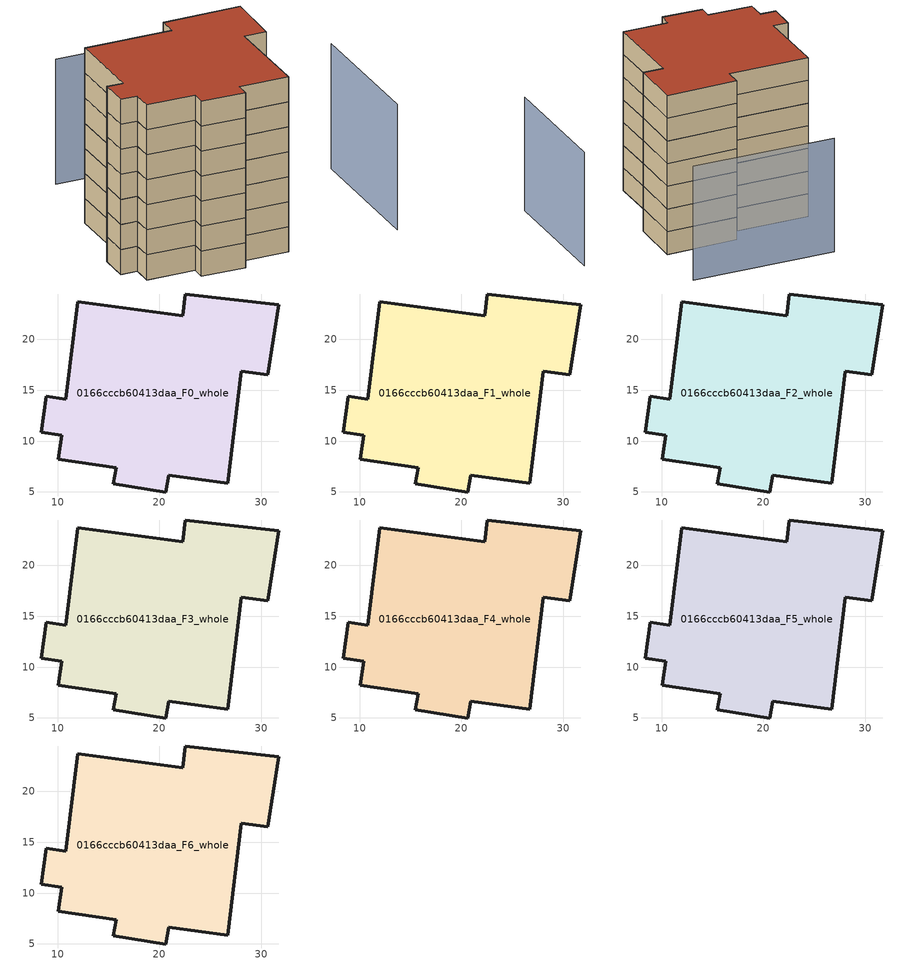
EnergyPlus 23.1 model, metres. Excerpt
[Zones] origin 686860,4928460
0166cccb60413daa_F0_whole
 floor ground (EU_floor_Construction): 26.71,5.86 28.06,16.86 30.68,16.49 31.72,23.4 22.54,24.45 22.3,22.32 12,23.69 10.82,14.12 8.91,14.39 8.41,10.88 10.39,10.59 10.07,8.22 15.74,7.39 15.49,5.8 20.66,4.99 20.92,6.64 z0
 wall outside (EU_wall_Construction): 8.41,10.88 8.91,14.39 10.82,14.12 12,23.69 22.3,22.32 22.54,24.45 31.72,23.4 30.68,16.49 28.06,16.86 26.71,5.86 20.92,6.64 20.66,4.99 15.49,5.8 15.74,7.39 10.07,8.22 10.39,10.59 8.41,10.88 z0:3
0166cccb60413daa_F1_whole
 floor to 0166cccb60413daa_F0_whole (EU_floor_Construction): 26.71,5.86 28.05,16.86 30.67,16.49 31.72,23.4 22.54,24.45 22.3,22.32 12,23.69 10.82,14.12 8.91,14.39 8.41,10.88 10.39,10.59 10.07,8.22 15.74,7.39 15.49,5.8 20.65,4.99 20.92,6.64 z3
 wall outside (EU_wall_Construction): 8.41,10.88 8.91,14.39 10.82,14.12 12,23.69 22.3,22.32 22.54,24.45 31.72,23.4 30.68,16.49 28.06,16.86 26.71,5.86 20.92,6.64 20.66,4.99 15.49,5.8 15.74,7.39 10.07,8.22 10.39,10.59 8.41,10.88 z3:6
0166cccb60413daa_F2_whole
 floor to 0166cccb60413daa_F1_whole (EU_floor_Construction): 26.71,5.86 28.05,16.86 30.67,16.49 31.72,23.4 22.54,24.45 22.3,22.32 12,23.69 10.82,14.12 8.91,14.39 8.41,10.88 10.39,10.59 10.07,8.22 15.74,7.39 15.49,5.8 20.65,4.99 20.92,6.64 z6
 wall outside (EU_wall_Construction): 8.41,10.88 8.91,14.39 10.82,14.12 12,23.69 22.3,22.32 22.54,24.45 31.72,23.4 30.68,16.49 28.06,16.86 26.71,5.86 20.92,6.64 20.66,4.99 15.49,5.8 15.74,7.39 10.07,8.22 10.39,10.59 8.41,10.88 z6:9
0166cccb60413daa_F3_whole
 floor to 0166cccb60413daa_F2_whole (EU_floor_Construction): 26.71,5.86 28.05,16.86 30.67,16.49 31.72,23.4 22.54,24.45 22.3,22.32 12,23.69 10.82,14.12 8.91,14.39 8.41,10.88 10.39,10.59 10.07,8.22 15.74,7.39 15.49,5.8 20.65,4.99 20.92,6.64 z9
 wall outside (EU_wall_Construction): 8.41,10.88 8.91,14.39 10.82,14.12 12,23.69 22.3,22.32 22.54,24.45 31.72,23.4 30.68,16.49 28.06,16.86 26.71,5.86 20.92,6.64 20.66,4.99 15.49,5.8 15.74,7.39 10.07,8.22 10.39,10.59 8.41,10.88 z9:12
0166cccb60413daa_F4_whole
 floor to 0166cccb60413daa_F3_whole (EU_floor_Construction): 26.71,5.86 28.05,16.86 30.67,16.49 31.72,23.4 22.54,24.45 22.3,22.32 12,23.69 10.82,14.12 8.91,14.39 8.41,10.88 10.39,10.59 10.07,8.22 15.74,7.39 15.49,5.8 20.65,4.99 20.92,6.64 z12
 wall outside (EU_wall_Construction): 8.41,10.88 8.91,14.39 10.82,14.12 12,23.69 22.3,22.32 22.54,24.45 31.72,23.4 30.68,16.49 28.06,16.86 26.71,5.86 20.92,6.64 20.66,4.99 15.49,5.8 15.74,7.39 10.07,8.22 10.39,10.59 8.41,10.88 z12:15
0166cccb60413daa_F5_whole
 floor to 0166cccb60413daa_F4_whole (EU_floor_Construction): 26.71,5.86 28.05,16.86 30.67,16.49 31.72,23.4 22.54,24.45 22.3,22.32 12,23.69 10.82,14.12 8.91,14.39 8.41,10.88 10.39,10.59 10.07,8.22 15.74,7.39 15.49,5.8 20.65,4.99 20.92,6.64 z15
 wall outside (EU_wall_Construction): 8.41,10.88 8.91,14.39 10.82,14.12 12,23.69 22.3,22.32 22.54,24.45 31.72,23.4 30.68,16.49 28.06,16.86 26.71,5.86 20.92,6.64 20.66,4.99 15.49,5.8 15.74,7.39 10.07,8.22 10.39,10.59 8.41,10.88 z15:18
0166cccb60413daa_F6_whole
 floor to 0166cccb60413daa_F5_whole (EU_floor_Construction): 26.71,5.86 28.05,16.86 30.67,16.49 31.72,23.4 22.54,24.45 22.3,22.32 12,23.69 10.82,14.12 8.91,14.39 8.41,10.88 10.39,10.59 10.07,8.22 15.74,7.39 15.49,5.8 20.65,4.99 20.92,6.64 z18
 wall outside (EU_wall_Construction): 8.41,10.88 8.91,14.39 10.82,14.12 12,23.69 22.3,22.32 22.54,24.45 31.72,23.4 30.68,16.49 28.06,16.86 26.71,5.86 20.92,6.64 20.66,4.99 15.49,5.8 15.74,7.39 10.07,8.22 10.39,10.59 8.41,10.88 z18:21
 roof outside (EU_roof_Construction): 31.72,23.4 30.68,16.49 28.06,16.86 26.71,5.86 20.92,6.64 20.66,4.99 15.49,5.8 15.74,7.39 10.07,8.22 10.39,10.59 8.41,10.88 8.91,14.39 10.82,14.12 12,23.69 22.3,22.32 22.54,24.45 z21
shading: 32.83,30.92 14.53,33.41 / 39.54,4.21 41.68,20.72 z0:15
[Building]
EU S2 Campaign: North Axis=0; Terrain=City; Solar Distribution=FullExterior
[Site:Location]
Bologna: Latitude=44.5; Longitude=11.25; Time Zone=1; Elevation=37
[SizingPeriod:WeatherFileDays]
AnnualSizingPeriod: Begin Month=1; Begin Day of Month=1; End Month=12; End Day of Month=31; Day of Week for Start Day=Monday; Use Weather File Daylight Saving Period=No; Use Weather File Rain and Snow Indicators=No
[MATERIAL]
EU_InternalMass_Material: Roughness=MediumRough; Thickness=0.1; Conductivity=1; Density=1800; Specific Heat=900; Thermal Absorptance=0.9; Solar Absorptance=0.7; Visible Absorptance=0.7
[MATERIAL:NOMASS] Roughness=MediumRough; Thermal Absorptance=0.9; Solar Absorptance=0.7; Visible Absorptance=0.7
Name | Thermal Resistance
EU_wall_NoMass | 0.905828
EU_roof_NoMass | 0.37593
EU_floor_NoMass | 0.67114
[CONSTRUCTION]
EU_wall_Construction: EU_wall_NoMass
EU_roof_Construction: EU_roof_NoMass
EU_floor_Construction: EU_floor_NoMass
EU_InternalMass_Construction: EU_InternalMass_Material
[ZONE] Type=1; Multiplier=1; Ceiling Height=autocalculate; Floor Area=autocalculate; Part of Total Floor Area=Yes
Name | Volume
0166cccb60413daa_F0_whole | 935.658
0166cccb60413daa_F1_whole; 0166cccb60413daa_F2_whole; 0166cccb60413daa_F3_whole; 0166cccb60413daa_F4_whole; 0166cccb60413daa_F5_whole; 0166cccb60413daa_F6_whole | 935.659
[INTERNALMASS] Construction=EU_InternalMass_Construction; Surface Area=311.886
Name | Zone or ZoneList
0166cccb60413daa_F0_whole_EU_InternalMass | 0166cccb60413daa_F0_whole
0166cccb60413daa_F1_whole_EU_InternalMass | 0166cccb60413daa_F1_whole
0166cccb60413daa_F2_whole_EU_InternalMass | 0166cccb60413daa_F2_whole
0166cccb60413daa_F3_whole_EU_InternalMass | 0166cccb60413daa_F3_whole
0166cccb60413daa_F4_whole_EU_InternalMass | 0166cccb60413daa_F4_whole
0166cccb60413daa_F5_whole_EU_InternalMass | 0166cccb60413daa_F5_whole
0166cccb60413daa_F6_whole_EU_InternalMass | 0166cccb60413daa_F6_whole
[OTHEREQUIPMENT] Fuel Type=Electricity; Design Level Calculation Method=Watts/Area; Power per Zone Floor Area=1; Fraction Latent=0; Fraction Radiant=0; Fraction Lost=0; Carbon Dioxide Generation Rate=0; EndUse Subcategory=EU_Step8_InternalGains
Name | Zone or ZoneList or Space or SpaceList | Schedule
EU_Step8_InternalGain_0166cccb60413daa_F0_whole_f000 | 0166cccb60413daa_F0_whole | EU_Step8_GainSchedule_0166cccb60413daa_F0_whole_f000
EU_Step8_InternalGain_0166cccb60413daa_F1_whole_f000 | 0166cccb60413daa_F1_whole | EU_Step8_GainSchedule_0166cccb60413daa_F1_whole_f000
EU_Step8_InternalGain_0166cccb60413daa_F2_whole_f000 | 0166cccb60413daa_F2_whole | EU_Step8_GainSchedule_0166cccb60413daa_F2_whole_f000
EU_Step8_InternalGain_0166cccb60413daa_F3_whole_f000 | 0166cccb60413daa_F3_whole | EU_Step8_GainSchedule_0166cccb60413daa_F3_whole_f000
EU_Step8_InternalGain_0166cccb60413daa_F4_whole_f000 | 0166cccb60413daa_F4_whole | EU_Step8_GainSchedule_0166cccb60413daa_F4_whole_f000
EU_Step8_InternalGain_0166cccb60413daa_F5_whole_f000 | 0166cccb60413daa_F5_whole | EU_Step8_GainSchedule_0166cccb60413daa_F5_whole_f000
EU_Step8_InternalGain_0166cccb60413daa_F6_whole_f000 | 0166cccb60413daa_F6_whole | EU_Step8_GainSchedule_0166cccb60413daa_F6_whole_f000
[ZONEVENTILATION:DESIGNFLOWRATE] Schedule=EU_AlwaysOn; Design Flow Rate Calculation Method=AirChanges/Hour; Air Changes per Hour=0.73129; Ventilation Type=Natural; Fan Pressure Rise=0; Fan Total Efficiency=1; Constant Term Coefficient=1; Temperature Term Coefficient=0; Velocity Term Coefficient=0; Velocity Squared Term Coefficient=0; Minimum Indoor Temperature=-100; Maximum Indoor Temperature=100; Delta Temperature=-100; Minimum Outdoor Temperature=-100; Maximum Outdoor Temperature=100; Maximum Wind Speed=40
Name | Zone or ZoneList or Space or SpaceList
EU_ConstantAir_0166cccb60413daa_F0_whole | 0166cccb60413daa_F0_whole
EU_ConstantAir_0166cccb60413daa_F1_whole | 0166cccb60413daa_F1_whole
EU_ConstantAir_0166cccb60413daa_F2_whole | 0166cccb60413daa_F2_whole
EU_ConstantAir_0166cccb60413daa_F3_whole | 0166cccb60413daa_F3_whole
EU_ConstantAir_0166cccb60413daa_F4_whole | 0166cccb60413daa_F4_whole
EU_ConstantAir_0166cccb60413daa_F5_whole | 0166cccb60413daa_F5_whole
EU_ConstantAir_0166cccb60413daa_F6_whole | 0166cccb60413daa_F6_whole
[HVACTEMPLATE:THERMOSTAT] Constant Heating Setpoint=20; Constant Cooling Setpoint=50
EU_HeatOnly_0166cccb60413daa_F0_whole; EU_HeatOnly_0166cccb60413daa_F1_whole; EU_HeatOnly_0166cccb60413daa_F2_whole; EU_HeatOnly_0166cccb60413daa_F3_whole; EU_HeatOnly_0166cccb60413daa_F4_whole; EU_HeatOnly_0166cccb60413daa_F5_whole; EU_HeatOnly_0166cccb60413daa_F6_whole
[HVACTEMPLATE:ZONE:IDEALLOADSAIRSYSTEM] System Availability Schedule=EU_AlwaysOn; Maximum Heating Supply Air Temperature=50; Minimum Cooling Supply Air Temperature=13; Maximum Heating Supply Air Humidity Ratio=0.0156; Minimum Cooling Supply Air Humidity Ratio=0.0077; Heating Limit=NoLimit; Cooling Limit=NoLimit; Heating Availability Schedule=EU_AlwaysOn; Cooling Availability Schedule=EU_CoolingOff; Dehumidification Control Type=ConstantSensibleHeatRatio; Cooling Sensible Heat Ratio=0.7; Dehumidification Setpoint=60; Humidification Control Type=None; Humidification Setpoint=30; Outdoor Air Method=None; Outdoor Air Flow Rate per Person=0.00944; Outdoor Air Flow Rate per Zone Floor Area=0; Outdoor Air Flow Rate per Zone=0; Demand Controlled Ventilation Type=None; Outdoor Air Economizer Type=NoEconomizer; Heat Recovery Type=None; Sensible Heat Recovery Effectiveness=0.7; Latent Heat Recovery Effectiveness=0.65
Name | Template Thermostat
0166cccb60413daa_F0_whole | EU_HeatOnly_0166cccb60413daa_F0_whole
0166cccb60413daa_F1_whole | EU_HeatOnly_0166cccb60413daa_F1_whole
0166cccb60413daa_F2_whole | EU_HeatOnly_0166cccb60413daa_F2_whole
0166cccb60413daa_F3_whole | EU_HeatOnly_0166cccb60413daa_F3_whole
0166cccb60413daa_F4_whole | EU_HeatOnly_0166cccb60413daa_F4_whole
0166cccb60413daa_F5_whole | EU_HeatOnly_0166cccb60413daa_F5_whole
0166cccb60413daa_F6_whole | EU_HeatOnly_0166cccb60413daa_F6_whole
[SIZING:ZONE] Zone Cooling Design Supply Air Temperature Input Method=SupplyAirTemperature; Zone Cooling Design Supply Air Temperature=13; Zone Heating Design Supply Air Temperature Input Method=SupplyAirTemperature; Zone Heating Design Supply Air Temperature=50; Zone Cooling Design Supply Air Humidity Ratio=0.008; Zone Heating Design Supply Air Humidity Ratio=0.008; Cooling Design Air Flow Method=DesignDay; Cooling Design Air Flow Rate=0; Cooling Minimum Air Flow per Zone Floor Area=0.000762; Cooling Minimum Air Flow=0; Cooling Minimum Air Flow Fraction=0.2; Heating Design Air Flow Method=DesignDay; Heating Design Air Flow Rate=0; Heating Maximum Air Flow per Zone Floor Area=0.002032; Heating Maximum Air Flow=0.141576; Heating Maximum Air Flow Fraction=0.3; Account for Dedicated Outdoor Air System=No; Dedicated Outdoor Air System Control Strategy=NeutralSupplyAir; Dedicated Outdoor Air Low Setpoint Temperature for Design=autosize; Dedicated Outdoor Air High Setpoint Temperature for Design=autosize; Zone Load Sizing Method=Sensible Load Only No Latent Load; Zone Latent Cooling Design Supply Air Humidity Ratio Input Method=HumidityRatioDifference; Zone Cooling Design Supply Air Humidity Ratio Difference=0.005; Zone Latent Heating Design Supply Air Humidity Ratio Input Method=HumidityRatioDifference; Zone Humidification Design Supply Air Humidity Ratio Difference=0.005
0166cccb60413daa_F0_whole; 0166cccb60413daa_F1_whole; 0166cccb60413daa_F2_whole; 0166cccb60413daa_F3_whole; 0166cccb60413daa_F4_whole; 0166cccb60413daa_F5_whole; 0166cccb60413daa_F6_whole
[SCHEDULE:CONSTANT]
Name | Hourly Value
EU_AlwaysOn | 1
EU_CoolingOff | 0
[SCHEDULE:FILE] Column Number=1; Rows to Skip at Top=0; Number of Hours of Data=8760; Column Separator=Comma; Interpolate to Timestep=No; Minutes per Item=60; Adjust Schedule for Daylight Savings=Yes
Name | File
EU_Step8_GainSchedule_0166cccb60413daa_F0_whole_f000 | ../../schedules/0166cccb60413daa/0166cccb60413daa_F0_whole_f000_gain.csv
EU_Step8_GainSchedule_0166cccb60413daa_F1_whole_f000 | ../../schedules/0166cccb60413daa/0166cccb60413daa_F1_whole_f000_gain.csv
EU_Step8_GainSchedule_0166cccb60413daa_F2_whole_f000 | ../../schedules/0166cccb60413daa/0166cccb60413daa_F2_whole_f000_gain.csv
EU_Step8_GainSchedule_0166cccb60413daa_F3_whole_f000 | ../../schedules/0166cccb60413daa/0166cccb60413daa_F3_whole_f000_gain.csv
EU_Step8_GainSchedule_0166cccb60413daa_F4_whole_f000 | ../../schedules/0166cccb60413daa/0166cccb60413daa_F4_whole_f000_gain.csv
EU_Step8_GainSchedule_0166cccb60413daa_F5_whole_f000 | ../../schedules/0166cccb60413daa/0166cccb60413daa_F5_whole_f000_gain.csv
EU_Step8_GainSchedule_0166cccb60413daa_F6_whole_f000 | ../../schedules/0166cccb60413daa/0166cccb60413daa_F6_whole_f000_gain.csv
